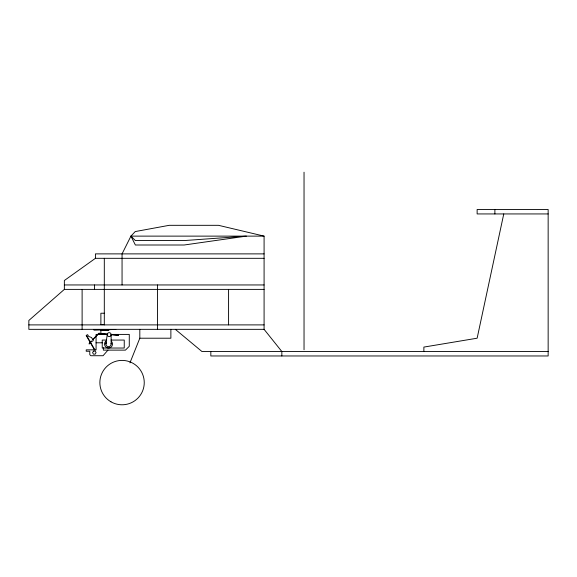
<?xml version="1.0" encoding="UTF-8"?>
<svg xmlns="http://www.w3.org/2000/svg" width="577" height="577" viewBox="0 0 577 577"><rect width="100%" height="100%" fill="white"/><g stroke="black" fill="none" stroke-linecap="round" stroke-linejoin="round"><path stroke-width="0.87" d="M107.293 334.105L105.894 344.051L106.247 342.738A2.618 2.618 0 0 0 108.173 346.647A2.618 2.618 0 0 0 111.051 343.373M503.764 213.937L477.136 338.209L423.871 347.087L423.871 351.523M129.948 362.868L139.814 338.209L139.814 329.337M281.843 355.966L281.843 351.523L264.086 329.337L264.086 236.123L218.495 225.318L169.212 225.318L135.234 231.565L130.936 236.123L122.057 253.88L122.057 284.951M107.957 350.131L103.067 355.72L90.834 355.72L89.788 354.675L89.788 351.249L86.218 351.249L86.218 349.85L96.078 349.85L96.078 334.408L107.74 334.408M99.028 333.232L92.731 339.579L99.028 333.232L107.286 334.184L99.028 333.722M264.086 289.387L64.357 289.387L28.85 320.459L28.85 329.337L264.086 329.337M264.086 258.316L95.429 258.316L64.357 280.509L64.357 289.387M90.185 342.45L93.337 340.632L91.555 337.545L88.634 336.405L87.625 334.646L86.168 335.489L94.368 349.684M548.15 213.937L477.136 213.937L477.136 209.494L548.15 209.494L548.15 355.966L210.829 355.966L210.829 351.523M130.936 236.123L135.371 240.566L184.193 240.566L246.336 236.123L184.193 245.001L135.371 245.001L130.936 236.123L264.086 236.123M264.086 253.88L95.429 253.88L95.429 258.316M64.357 284.951L264.086 284.951M104.379 313.224L100.881 313.224L100.881 324.62L104.379 324.62M28.85 324.894L264.086 324.894M100.881 330.563L108.743 330.563L108.743 329.864M111.332 334.408L129.277 334.408L129.277 346.287L125.433 350.131L103.348 350.131L103.348 347.686M139.814 338.209L170.879 338.209L170.879 329.337M106.723 340.062L102.23 340.062L102.23 348.032L124.243 348.032L124.243 340.062L111.036 340.062M96.078 342.788L102.54 342.788M548.15 351.523L201.95 351.523L175.321 329.337M111.137 334.631L118.465 335.475L118.465 335.086L111.137 334.588A1.955 1.955 0 0 0 108.202 332.915A1.955 1.955 0 0 0 108.202 336.304A1.955 1.955 0 0 0 111.137 334.61L111.137 344.051M86.471 335.309L95.09 350.232M494.886 209.494L494.886 213.937M304.036 172.213L304.036 349.749M228.579 289.387L228.579 324.894M157.564 284.951L157.564 329.337M104.307 258.316L104.307 324.894M100.881 329.864L100.881 334.408M94.469 284.951L94.469 289.387M82.114 289.387L82.114 329.337M111.339 341.231A3.981 3.981 0 0 1 111.08 347.102A3.981 3.981 0 0 1 105.252 346.33A3.981 3.981 0 0 1 106.529 340.596M93.452 351.133L92.58 352.648L93.452 354.163L95.205 354.163L96.078 352.648L95.205 351.133L93.452 351.133M91.231 341.094L89.132 343.885L91.231 341.094M115.739 329.51L93.9 329.864L115.739 329.51M110.964 401.816A22.193 22.193 0 0 0 144.25 382.594A22.193 22.193 0 0 0 110.964 363.373A22.193 22.193 0 0 0 110.964 401.816"/></g></svg>
